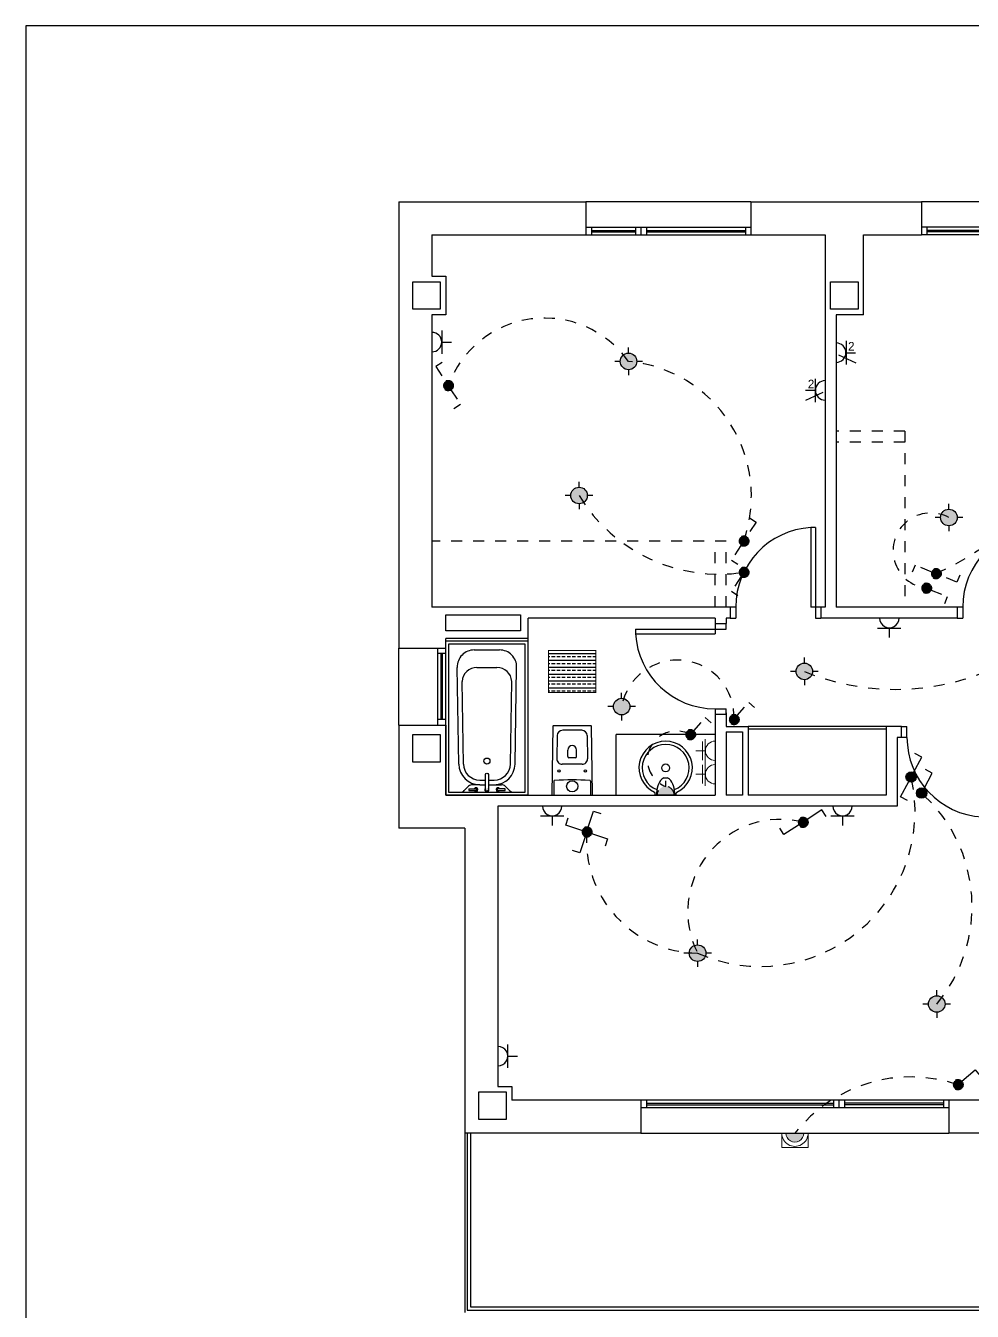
# Model space of a CAD drawing. Header units: millimetres. Extents: x 441156 to 441876, y 4514765 to 4515211.
# Drawn here: x 441432.47 to 441441.08, y 4515143.65 to 4515155.35 of the extents above; entities that cross this region are included whole.
import ezdxf

# ---------------------------------------------------------------- set-up
doc = ezdxf.new("R2010")
doc.units = ezdxf.units.MM
for name, pattern in [('CONTINUA', [0]), ('CYPE_RAYAPUNTO', [0.4125, 0.2025, -0.105, 0, -0.105]), ('HIDDEN', [0.375, 0.25, -0.125]), ('RAYITAS', [0.375, 0.25, -0.125])]:
    doc.linetypes.add(name, pattern=pattern)
doc.layers.add('01_cartela', color=6, linetype='Continuous', plot=False)
for name, color, linetype in [('01_eléctrico', 170, 'Continuous'), ('01_enchufes', 38, 'Continuous'), ('01_mono PRIMERA', 2, 'Continuous'), ('01_proyección', 4, 'RAYITAS'), ('INGIN ELECTRICIDAD ALUMBRADO', 120, 'HIDDEN'), ('INGIN ELECTRICIDAD TIERRAS', 86, 'Continuous')]:
    doc.layers.add(name, color=color, linetype=linetype)
doc.layers.add('INGIN ELECTRICIDAD FUERZA', color=38, linetype='Continuous', lineweight=5)
doc.styles.add('EBRA', font='')
doc.styles.get('EBRA').set_extended_font_data('Century Gothic')

# ---------------------------------------------------------------- blocks, each defined once
blk = doc.blocks.new('A$C065C7C63')
at = {"layer": '01_mono PRIMERA', "color": 254}
for p, q in [((1.407219133456238, 13.10000028181821, -5.307373365866472e-07), (1.407219133456238, 9.042499863542616, 2.579302866973362e-06)), ((1.407219133456238, 13.10000028181821, -5.307373365866472e-07), (3.107219502620865, 13.10000028181821, -5.307204983801961e-07)), ((3.107219502620865, 13.09999597817659, -3.20895090886135e-06), (3.107219502620865, 12.80000028200448, -2.990024876493094e-06)), ((4.607219502620865, 13.09999597817659, -1.551913748275706e-06), (3.107219502620865, 13.09999597817659, -1.551913748275706e-06)), ((4.607219502620865, 13.10000028181821, -5.307204983801961e-07), (6.157219133223407, 13.10000028181821, -5.307373368708115e-07)), ((4.607219502620865, 13.09999597817659, -3.20895090886135e-06), (4.607219502620865, 12.80000028200448, -2.990024876493094e-06)), ((6.157219133223407, 13.09999597817659, -3.208967747351965e-06), (6.157219133223407, 12.80000028200448, -2.990041714983709e-06)), ((7.657219133223407, 13.09999597817659, -1.551930586766321e-06), (6.157219133223407, 13.09999597817659, -1.551930586766321e-06)), ((3.107219502620865, 12.86999597866088, -1.551913748276105e-06), (4.607219502620865, 12.86999597866088, -1.551913748276105e-06)), ((3.157219502609223, 12.86999597866088, -1.551913748276105e-06), (3.157219502609223, 12.79999597836286, -1.551913748276105e-06)), ((3.557219502632506, 12.86999597866088, -1.551913748276105e-06), (3.557219502632506, 12.79999597836286, -1.551913748276105e-06)), ((3.607219502620865, 12.86999597866088, -1.551913748276105e-06), (3.607219502620865, 12.79999597836286, -1.551913748276105e-06)), ((3.657219502609223, 12.86999597866088, -1.551913748276105e-06), (3.657219502609223, 12.79999597836286, -1.551913748276105e-06)), ((4.557219502574299, 12.86999597866088, -1.551913748276105e-06), (4.557219502574299, 12.79999597836286, -1.551913748276105e-06)), ((7.657219133223407, 12.86999597866088, -1.551930586766721e-06), (6.157219133223407, 12.86999597866088, -1.551930586766721e-06)), ((6.207219133444596, 12.86999598052353, -3.0411220460598e-06), (6.207219133444596, 12.7999959802255, -3.0411220460598e-06)), ((1.707219133561011, 12.80000028200448, 2.222830833176204e-06), (1.707219133561011, 12.4250002829358, 2.222830833176204e-06)), ((1.707219133561011, 12.80000028200448, 2.222830833176204e-06), (3.107219502620865, 12.80000028200448, -5.307204983801961e-07)), ((3.107219502620865, 12.79999597836286, -1.551913748276105e-06), (4.607219502620865, 12.79999597836286, -1.551913748276105e-06)), ((3.157219502609223, 12.84199088439345, -1.551913749177796e-06), (3.557219502632506, 12.84199088439345, -1.551913749177796e-06)), ((3.157219502609223, 12.82799088396132, -1.551913749177796e-06), (3.557219502632506, 12.82799088396132, -1.551913749177796e-06)), ((3.657219502609223, 12.84199088439345, -1.551913749177796e-06), (4.557219502574299, 12.84199088439345, -1.551913749177796e-06)), ((3.657219502609223, 12.82799088396132, -1.551913749177796e-06), (4.557219502574299, 12.82799088396132, -1.551913749177796e-06)), ((4.607219502620865, 12.80000028200448, -5.307204983801961e-07), (5.282219132932369, 12.80000028200448, -5.307373365866472e-07)), ((5.282219132932369, 12.80000028200448, -2.990041714699546e-06), (5.282219132990576, 9.41500028129667, -5.197908774957484e-07)), ((5.632219132850878, 12.07500028144568, -2.922018860831445e-06), (5.632219132909086, 12.80000028200448, -5.307373365866472e-07)), ((5.632219132909086, 12.80000028200448, -5.307373365866472e-07), (6.157219133223407, 12.80000028200448, -5.307373368708115e-07)), ((7.657219133223407, 12.79999597836286, -1.551930586766721e-06), (6.157219133223407, 12.79999597836286, -1.551930586766721e-06)), ((7.107219133235049, 12.84199088439345, -1.551930587668411e-06), (6.207219133444596, 12.8419908862561, -3.04112204696149e-06)), ((7.107219133235049, 12.82799088396132, -1.551930587668411e-06), (6.207219133444596, 12.82799088582397, -3.04112204696149e-06)), ((1.707219133502804, 12.07500028423965, -5.307373365866472e-07), (1.707219133444596, 9.415000282227993, -5.307373365866472e-07)), ((5.382219132850878, 12.07500028144568, -2.460962879455292e-06), (5.382219132967293, 9.415000282227993, -5.197908781742599e-07)), ((5.19427149153762, 10.13881564128588, -5.307709825440883e-07), (5.152842920109606, 10.13881564128588, -5.307709825440883e-07)), ((5.152842920109606, 10.13881564128588, -5.307709825440883e-07), (5.152842920109606, 9.41500028260009, -5.307709825440883e-07)), ((5.19427149153762, 10.13881564128588, -5.307709825440883e-07), (5.19427149153762, 9.315000282600522, -5.307709825440883e-07)), ((4.41927149152616, 9.415000282227993, -5.307373365866472e-07), (1.707219133444596, 9.415000282227993, -5.307373365866472e-07)), ((4.41927149152616, 9.415000282227993, -5.307373365866472e-07), (4.41927149152616, 9.315000282600522, -5.307373365866472e-07)), ((4.469271491537597, 9.415000282600545, -5.307373365866473e-07), (4.419271491537586, 9.415000282600545, -5.307373365866473e-07)), ((4.469271491537597, 9.415000282600545, -5.307373365866473e-07), (4.469271491537597, 9.315000282600977, -5.307373365866473e-07)), ((5.244271491537802, 9.41500028260009, -5.307709825440883e-07), (5.152842920109151, 9.41500028260009, -5.307709825440883e-07)), ((5.282219132990576, 9.415000282227993, -5.307373365866472e-07), (5.244271491537802, 9.415000282227993, -5.307373365866472e-07)), ((5.244271491537802, 9.415000282227993, -5.307709825440883e-07), (5.244271491537802, 9.315000282600522, -5.307709825440883e-07)), ((6.48356080648955, 9.415000282227993, -5.307373365866472e-07), (5.382219132967293, 9.415000282227993, -5.307373365866472e-07)), ((6.483536869636737, 9.415000282227993, -5.307373365866472e-07), (6.483536869636737, 9.315000282600522, -5.307373365866472e-07)), ((6.533560718898457, 9.415000282600545, -5.307036906292061e-07), (6.483560718898445, 9.415000282600545, -5.307036906292061e-07)), ((6.533560718898457, 9.415000282600545, -5.307036906292061e-07), (6.533560718898457, 9.315000282600977, -5.307036906292061e-07)), ((4.282219132990576, 9.315000282600522, -5.307373365866472e-07), (2.582219133502804, 9.3150002816692, -5.307373365866472e-07)), ((2.582219133444596, 9.130000279285014, -1.684625953273925e-06), (2.582219133444596, 9.315000280737877, -1.837104093165979e-06)), ((4.282219132990576, 9.315000282600522, -5.307373476526083e-07), (4.282219132990576, 9.264894154854119, -5.307373476526083e-07)), ((4.282219132990576, 9.264894154854119, -5.30737347269713e-07), (4.382219132967293, 9.264894154854119, -5.30737347269713e-07)), ((4.282219132967725, 9.264894154854119, -5.30737347269713e-07), (4.282219132967725, 9.173465583425468, -5.30737347269713e-07)), ((4.41927149152616, 9.315000282600522, -5.307373365866472e-07), (4.382219132967293, 9.315000282600522, -5.307373365866472e-07)), ((4.382219132967293, 9.315000282600522, -5.307373476526083e-07), (4.382219132967293, 9.264894154854119, -5.307373476526083e-07)), ((4.382219132967293, 9.214894154853937, -5.30737347269713e-07), (4.382219132967293, 9.264894154854119, -5.30737347269713e-07)), ((4.419271491537643, 9.315000282601432, -5.307373365866473e-07), (4.469271491537597, 9.315000282600977, -5.307373365866473e-07)), ((5.19427149153762, 9.315000282600522, -5.307709825440883e-07), (5.244271491537802, 9.315000282600522, -5.307709825440883e-07)), ((6.48356080648955, 9.315000282600522, -5.307373365866472e-07), (5.244271491537802, 9.315000282600522, -5.307373365866472e-07)), ((6.483560718898502, 9.315000282601432, -5.307036906292061e-07), (6.533560718898457, 9.315000282600977, -5.307036906292061e-07)), ((2.582219133444596, 9.130000279285014, -5.307373361736178e-07), (1.832219133328181, 9.130000279285014, -5.307373361736178e-07)), ((1.832219133444596, 9.042499863542616, 2.579302866071672e-06), (1.832219133386388, 9.130000279285014, -5.307373361736178e-07)), ((2.582218948402442, 9.105000282637775, 3.363312162713447e-07), (2.58221894846065, 9.130000282078981, 3.363312466285651e-07)), ((3.558403774281938, 9.214894154853937, -5.30737347269713e-07), (3.558403774281938, 9.173465583425923, -5.30737347269713e-07)), ((3.558403774281938, 9.214894154853937, -5.30737347269713e-07), (4.382219132967293, 9.214894154853937, -5.30737347269713e-07)), ((3.558403774281938, 9.173465583425923, -5.30737347269713e-07), (4.282219132967725, 9.173465583425923, -5.30737347269713e-07)), ((1.407219133456238, 8.342499863356352, 2.579302866973362e-06), (1.407219133514445, 9.042499863542616, 2.579302866973362e-06)), ((1.407219133456238, 9.042499863542616, 2.579302866973362e-06), (1.832219133444596, 9.042499863542616, 2.579302866071672e-06)), ((1.762219134077895, 8.342499863356352, 2.579302866071672e-06), (1.762219134077895, 9.042499863542616, 2.579302866071672e-06)), ((1.832219133369613, 7.705000282079752, -5.307373669438675e-07), (1.832219133357718, 9.105000282079752, -5.307373669438675e-07)), ((2.582219133357718, 9.10500028208613, -5.307373669438675e-07), (1.832219133357718, 9.105000282079759, -5.307373669438675e-07)), ((1.832219133444596, 8.342499863356352, 2.579302866071672e-06), (1.832219133444596, 9.042499863542616, 2.579302866071672e-06)), ((2.556219133357942, 9.079000282085907, -5.307373669438675e-07), (1.858219133357014, 9.079000282079978, -5.307373669438675e-07)), ((1.858219133357014, 9.079000282079978, -5.307373669438675e-07), (1.858219133368465, 7.731000282079975, -5.307373669438675e-07)), ((2.092569133357891, 9.025000282082901, -5.307373669438675e-07), (2.321869133357914, 9.025000282084848, -5.307373669438675e-07)), ((2.556219133369392, 7.731000282085905, -5.307373669438675e-07), (2.556219133357938, 9.079000282085907, -5.307373669438675e-07)), ((2.582219133369613, 7.705000282086131, -5.307373669438675e-07), (2.582219133357718, 9.10500028208613, -5.307373669438675e-07)), ((1.832219133444596, 8.99249986372888, 2.579302866973362e-06), (1.762219134077895, 8.99249986372888, 2.579302866973362e-06)), ((1.790202203381341, 8.392499863170087, 2.579302866071672e-06), (1.790202203381341, 8.99249986372888, 2.579302866071672e-06)), ((1.804202203813475, 8.392499863170087, 2.579302866071672e-06), (1.804202203813475, 8.99249986372888, 2.579302866071672e-06)), ((1.951545041865696, 7.986934635327291, -5.307373669438675e-07), (1.937094467638474, 8.866806553818776, -5.307373669438675e-07)), ((2.116830322459659, 8.865000282083107, -5.307373669438675e-07), (2.297608244152443, 8.865000282084642, -5.307373669438675e-07)), ((2.462893224867798, 7.986934635331636, -5.307373669438675e-07), (2.477343799080067, 8.866806553823364, -5.307373669438675e-07)), ((1.993485592049204, 7.987793134866006, -5.307373669438675e-07), (1.981453505114533, 8.73948043345499, -5.307373669438675e-07)), ((2.420952674684276, 7.987793134869639, -5.307373669438675e-07), (2.432984761606175, 8.739480433458825, -5.307373669438675e-07)), ((4.282219132967271, 8.489894154853914, -5.30703701312272e-07), (4.282219132967271, 8.439894154853903, -5.30703701312272e-07)), ((4.282219132967271, 8.489894154853914, -5.30703701312272e-07), (4.382219132966839, 8.489894154853914, -5.30703701312272e-07)), ((4.282219132932369, 8.454894154332578, -5.307373416001767e-07), (4.282219132932369, 7.705000281333923, -5.307373364137415e-07)), ((4.282219132990576, 8.439894154667854, -5.307037013122719e-07), (4.382219132967293, 8.439894154667854, -5.307037013122719e-07)), ((4.382219132966384, 8.43989415485396, -5.30703701312272e-07), (4.382219132966839, 8.489894154853914, -5.30703701312272e-07)), ((4.382219132909086, 8.454894154332578, -5.307373416001767e-07), (4.382219132909086, 8.330000282265246, -5.307373407363827e-07)), ((1.407219133456238, 8.342499863356352, 2.579302866973362e-06), (1.407219133456238, 7.405000281520188, -5.307373365866472e-07)), ((1.407219133456238, 8.342499863356352, 2.579302866973362e-06), (1.832219133444596, 8.342499863356352, 2.579302866973362e-06)), ((1.832238846749533, 8.392499863170087, 2.579302866973362e-06), (1.76223884645151, 8.392499863170087, 2.579302866973362e-06)), ((1.832219133444596, 8.342499863356352, 2.579302866973362e-06), (1.832219133444596, 7.705000281333923, -5.307373365866472e-07)), ((4.382219132909086, 8.330000282265246, -5.307373364137415e-07), (4.582219132862519, 8.330000282265246, -5.307373364137415e-07)), ((5.837057594384532, 8.330000282265246, -5.307373365866472e-07), (4.582219132862519, 8.330000282265246, -5.307373364137415e-07)), ((4.582219132862519, 8.330000282265246, -5.307373364137415e-07), (4.582219132862519, 7.705000281333923, -5.307373364137415e-07)), ((5.837057594384532, 8.305000281892717, -5.307373365866472e-07), (4.582219132862519, 8.305000281892717, -5.307373364137415e-07)), ((5.975987522630021, 8.330000282265246, -5.307373365866472e-07), (5.837219133449253, 8.330000282265246, -5.307373365866472e-07)), ((5.837219133449253, 8.330000279471278, -7.047254296915195e-05), (5.83721913350746, 7.705000283196568, -5.307369974616449e-07)), ((5.975987522630021, 8.230000281706452, -4.524900628888e-05), (5.975987522630021, 8.330000282265246, -4.524900628888e-05)), ((5.975987522641503, 8.330000282264336, -4.524900628888e-05), (6.025987522641458, 8.330000282264791, -4.524900628888e-05)), ((6.025987522641458, 8.230000282265223, -4.524900628888e-05), (6.025987522641458, 8.330000282264791, -4.524900628888e-05)), ((2.845866373835548, 8.245806629001152, -5.307373385221581e-07), (2.842640567383938, 8.035806629001172, -5.307373385221581e-07)), ((3.068578395357207, 8.295000282265221, -5.307373385221581e-07), (2.895859871462136, 8.295000282265221, -5.307373385221581e-07)), ((3.118571892983795, 8.245806629001152, -5.307373385221581e-07), (3.121797699435405, 8.035806629001172, -5.307373385221581e-07)), ((4.282219132932369, 8.255000282078981, -5.307373294812206e-07), (3.382219133432955, 8.255000282078981, -5.307373294812206e-07)), ((3.382219133432955, 7.705000282265246, -7.742394398563001e-08), (3.382219133432955, 8.255000282078981, -5.307373294812206e-07)), ((4.382219132850878, 8.28000028245151, -5.307373403905713e-07), (4.382219132909086, 7.705000282265246, -5.307373364137415e-07)), ((4.382219132909086, 8.28000028245151, -5.307373364137415e-07), (4.532219132874161, 8.28000028245151, -5.307373364137415e-07)), ((4.532219132874161, 8.28000028245151, -5.307373364137415e-07), (4.532219132874161, 7.705000281333923, -5.307373364137415e-07)), ((5.975987522630021, 8.23000028077513, -4.599290072808474e-05), (5.93721913342597, 8.23000028077513, -4.599290072808474e-05)), ((5.93721913342597, 8.230000279843807, -6.697545122042795e-05), (5.937219133484177, 7.605000281706452, -5.30737395365577e-07)), ((6.025987522641458, 8.230000282265223, -4.524900628888e-05), (5.975987522641447, 8.230000282265223, -4.524900628888e-05)), ((2.942219133409679, 8.055000282265212, -5.307373385221581e-07), (2.942219133409679, 8.115000282265214, -5.307373385221581e-07)), ((3.022219133409664, 8.055000282265212, -5.307373385221581e-07), (3.022219133409664, 8.115000282265214, -5.307373385221581e-07)), ((3.071804201808817, 7.985000282265219, -5.307373385221581e-07), (2.892634065010526, 7.985000282265219, -5.307373385221581e-07)), ((3.012219133409673, 8.045000282265221, -5.307373385221581e-07), (2.95221913340967, 8.045000282265221, -5.307373385221581e-07)), ((2.141469133367977, 7.842000282083312, -5.307373669438675e-07), (2.194219133367984, 7.84200028208376, -5.307373669438675e-07)), ((2.194219133368723, 7.755000282082815, -5.307373669438675e-07), (2.19421913336755, 7.892720397780888, -5.307373669438675e-07)), ((2.220219133367547, 7.892720397781108, -5.307373669438675e-07), (2.220219133368715, 7.755000282083035, -5.307373669438675e-07)), ((2.220219133367983, 7.842000282083982, -5.307373669438675e-07), (2.272969133367997, 7.842000282084429, -5.307373669438675e-07)), ((3.81709913326997, 7.861771759593809, -5.30737336586648e-07), (3.847339133269976, 7.86191521236603, -5.30737336586648e-07)), ((1.858219133368465, 7.731000282079975, -5.307373669438675e-07), (2.556219133369392, 7.731000282085905, -5.307373669438675e-07)), ((2.040525253247853, 7.785369006565855, -5.307373669438675e-07), (2.00079700409762, 7.745640757326548, -5.307373669438675e-07)), ((2.041219133368653, 7.762500282081534, -5.307373669438675e-07), (2.107219133368652, 7.762500282082096, -5.307373669438675e-07)), ((2.041219133368653, 7.762500282081534, -5.307373669438675e-07), (2.041219133368781, 7.747500282081534, -5.307373669438675e-07)), ((2.041219133368781, 7.747500282081534, -5.307373669438675e-07), (2.10721913336878, 7.747500282082095, -5.307373669438675e-07)), ((2.141469133368332, 7.800013667544953, -5.307373669438675e-07), (2.075880592342127, 7.800013667544395, -5.307373669438675e-07)), ((2.141469133368332, 7.800013667544953, -5.307373669438675e-07), (2.194219133368343, 7.8000136675454, -5.307373669438675e-07)), ((2.220219133368342, 7.80001366754562, -5.307373669438675e-07), (2.272969133368356, 7.80001366754607, -5.307373669438675e-07)), ((2.272969133368356, 7.80001366754607, -5.307373669438675e-07), (2.338575155278598, 7.800013667546626, -5.307373669438675e-07)), ((2.373219133368657, 7.762500282084353, -5.307373669438675e-07), (2.307219133368651, 7.762500282083792, -5.307373669438675e-07)), ((2.307219133368779, 7.747500282083793, -5.307373669438675e-07), (2.373219133368785, 7.747500282084353, -5.307373669438675e-07)), ((2.373219133368785, 7.747500282084353, -5.307373669438675e-07), (2.373219133368657, 7.762500282084353, -5.307373669438675e-07)), ((2.37383556603471, 7.785463700176576, -5.307373669438675e-07), (2.413635816554041, 7.745650634530824, -5.307373669438675e-07)), ((2.816186819961359, 7.831859760611735, -5.307373385221581e-07), (2.81413887855993, 7.704887393722231, -5.307373385221581e-07)), ((3.148251446857984, 7.831859760611735, -5.307373385221581e-07), (3.150299388259413, 7.704887393722231, -5.307373385221581e-07)), ((3.735536058055811, 7.707386016679816, -5.30737336586648e-07), (3.736276133544166, 7.721859870727062, -5.30737336586648e-07)), ((3.928902208484136, 7.707386016679816, -5.30737336586648e-07), (3.92816213299578, 7.721859870727062, -5.30737336586648e-07)), ((1.832219133444596, 7.705000281333923, -5.307373365866472e-07), (4.282219132932369, 7.705000281333923, -5.307373365866472e-07)), ((2.582219133369613, 7.705000282086131, -5.307373669438675e-07), (1.832219133369613, 7.705000282079759, -5.307373669438675e-07)), ((2.307219133421313, 7.605000281706452, -5.307373365866472e-07), (2.307219133479521, 5.054994044825435, -5.307373365866472e-07)), ((5.937057594361249, 7.605000281706452, -5.307373365866472e-07), (2.307219133421313, 7.605000281706452, -5.307373365866472e-07)), ((3.926220560161337, 7.705000281333923, -5.30737336586648e-07), (3.73821770637861, 7.705000281333923, -5.30737336586648e-07)), ((4.532219132874161, 7.705000281333923, -5.307373365866472e-07), (4.382219132909086, 7.705000281333923, -5.307373365866472e-07)), ((5.837057594384532, 7.705000281333923, -5.307373365866472e-07), (4.582219132804312, 7.705000281333923, -5.307373365866472e-07)), ((2.007219133432955, 7.405000281520188, -5.307373365866472e-07), (1.407219133456238, 7.405000281520188, -5.307373365866472e-07)), ((2.007219133432955, 7.405000281520188, -5.307373365866472e-07), (2.007219133432955, 4.629994045011699, -5.307373365866472e-07)), ((3.607219317753334, 4.929994044825435, -4.227537527358073e-05), (2.432219133421313, 4.929994044825435, -9.511935728635656e-07)), ((3.607219317753334, 4.929994043894112, -4.391404913088979e-05), (3.607219317695126, 4.629994044080377, -4.391404913088979e-05)), ((6.40721931803273, 4.929914912208915, -4.398454810663854e-05), (3.607219317753334, 4.929960715584457, -4.542309508390683e-05)), ((3.6572193177999, 4.9299978595227, -4.542309508390683e-05), (3.6572193177999, 4.859997859224677, -4.542309508390683e-05)), ((5.357222503575031, 4.929954477585852, -4.398454811285579e-05), (5.357222503575031, 4.859954478219151, -4.398454811285579e-05)), ((5.407219318149146, 4.929954477585852, -4.398454811285579e-05), (5.407219318149146, 4.859954478219151, -4.398454811285579e-05)), ((5.457219318137504, 4.929954477585852, -4.398454811285579e-05), (5.457219318137504, 4.859954478219151, -4.398454811285579e-05)), ((6.35684925323585, 4.9299978595227, -4.398454811031973e-05), (6.35684925323585, 4.859997859224677, -4.398454811031973e-05)), ((6.837219133449253, 4.929994044825435, -9.511935728635656e-07), (6.40721931803273, 4.929994044825435, -4.254954811744519e-05)), ((6.40721931803273, 4.929994044825435, -4.398454810663854e-05), (6.40721931803273, 4.629994045011699, -4.398454810663854e-05)), ((6.40721931803273, 4.859994044527411, -4.398454810663854e-05), (3.607219317753334, 4.859948241151869, -4.542309508390683e-05)), ((3.657219317741692, 4.901960452087224, -4.398454810377423e-05), (5.357219318160787, 4.901960450224578, -4.398454811375748e-05)), ((3.657219317741692, 4.88796045165509, -4.398454810377423e-05), (5.357219318160787, 4.887960449792445, -4.398454811375748e-05)), ((6.35684925323585, 4.901960450224578, -4.398454811122142e-05), (5.457219318137504, 4.901960450224578, -4.398454811375748e-05)), ((6.35684925323585, 4.887960449792445, -4.398454811122142e-05), (5.457219318137504, 4.887960449792445, -4.398454811375748e-05)), ((3.607219317695126, 4.629994044080377, 1.852041089590414e-06), (2.007219133432955, 4.629994045011699, 4.332535243878565e-05)), ((2.007219133432955, 4.629994045011699, -5.307373365866472e-07), (2.007219133432955, 3.00000028219074, -5.307373365866472e-07)), ((2.027219133451581, 4.629994045011699, -5.307373365866472e-07), (2.027219133451581, 3.020000281743705, -5.307373365866472e-07)), ((2.057219133479521, 4.629994045011699, -5.307373365866472e-07), (2.057219133479521, 3.050000282004476, -5.307373365866472e-07)), ((3.607219317753334, 4.629994045011699, -4.542309508390683e-05), (6.40721931803273, 4.629994045011699, -4.398454810663854e-05)), ((7.507219133432955, 4.629994045011699, 4.332535243878565e-05), (6.407219317974523, 4.629994045011699, 1.664352788605524e-06)), ((2.057219133479521, 3.050000282004476, -5.307373365866472e-07), (7.507219133432955, 3.050000282004476, -5.307373365866472e-07)), ((2.027219133451581, 3.020000281743705, -5.307373365866472e-07), (7.507219133432955, 3.020000281743705, -5.307373365866472e-07))]:
    blk.add_line(p, q, dxfattribs=at)
for points in [[(1.707219133561011, 12.4250002829358), (1.832219133444596, 12.4250002829358), (1.832219133444596, 12.07500028330833)], [(1.832219133444596, 12.07500028330833), (1.707219133502804, 12.07500028330833)], [(5.632219132909086, 12.07500028144568), (5.382219132909086, 12.07500028144568)], [(2.307219133479521, 5.054994044825435), (2.432219133421313, 5.054994044825435), (2.432219133421313, 4.929994044825435)]]:
    blk.add_lwpolyline(points, dxfattribs=at)
for points in [[(1.782219133456238, 12.12500028312206), (1.532219133456238, 12.12500028312206), (1.532219133456238, 12.37500028312206), (1.782219133456238, 12.37500028312206), (1.782219133456238, 12.12500028312206)], [(5.582219132920727, 12.12500028125942), (5.332219132920727, 12.12500028125942), (5.332219132920727, 12.37500028125942), (5.582219132920727, 12.37500028125942), (5.582219132920727, 12.12500028125942)], [(1.782219133456238, 8.004999441094697), (1.532219133456238, 8.004999441094697), (1.532219133456238, 8.254999441094697), (1.782219133456238, 8.254999441094697), (1.782219133456238, 8.004999441094697)], [(2.382219133432955, 4.754994045011699), (2.132219133432955, 4.754994045011699), (2.132219133432955, 5.004994045011699), (2.382219133432955, 5.004994045011699), (2.382219133432955, 4.754994045011699)]]:
    blk.add_lwpolyline(points, close=True, dxfattribs=at)
at = {"layer": '01_mono PRIMERA', "color": 254, "elevation": -5.307373365866472e-07}
blk.add_lwpolyline([(1.832219133444596, 9.34500028192997), (2.512219133495819, 9.345000280998647), (2.512219133495819, 9.20000028051436), (1.832219133444596, 9.200000281445682)], close=True, dxfattribs=at)
at = {"layer": '01_mono PRIMERA', "color": 254, "elevation": -5.307373385221581e-07, "flags": 128}
blk.add_lwpolyline([(3.163219133409683, 7.705000282265246, 0.4142135623731034), (3.167219133409702, 7.709000282265208), (3.167219133409702, 7.710000282265241), (3.157207847404237, 8.330700014602087, 0.4363960603840437), (3.153219133409692, 8.335000282265241), (2.811219133409651, 8.335000282265241, 0.4363960603840437), (2.807230419415106, 8.330700014602087), (2.797219133409698, 7.710000282265241), (2.797219133409698, 7.709000282265208, 0.4142135623730953), (2.80121913340966, 7.705000282265246)], format="xyb", close=True, dxfattribs=at)
at = {"layer": '01_mono PRIMERA', "color": 254}
for centre, radius in [((2.207219133366515, 8.015000282082939, -5.307373669438675e-07), 0.02750000000000064), ((3.832219133269973, 7.952500281333915, -5.30737336586648e-07), 0.03600000000000007), ((2.862419133409702, 7.925000282265216, -5.307373385221581e-07), 0.01), ((2.9822191334097, 7.78500028226523, -5.307373385221581e-07), 0.051), ((3.102219133409648, 7.925000282265216, -5.307373385221581e-07), 0.01)]:
    blk.add_circle(centre, radius, dxfattribs=at)
for centre, radius, start, end in [((5.19427149153762, 9.41500028260009, -5.307709825440883e-07), 0.725, 93.27582895975435, 179.9999999999641), ((7.25856071889848, 9.41500028260009, -5.307373365866472e-07), 0.725, 93.27582895975435, 179.9999999999641), ((4.282219132967725, 9.214894154853937, -5.30737347269713e-07), 0.725, 183.2758289597543, 269.999999999964), ((2.09073688795133, 8.871303000932564, -5.307373669438675e-07), 0.1537082019810243, 89.31700186557987, 181.6763204383589), ((2.323701378767137, 8.871303000934542, -5.307373669438675e-07), 0.1537082019810243, 358.3236795626145, 90.6829981353936), ((2.113592931059344, 8.732728056022893, -5.307373669438675e-07), 0.1323118380569541, 88.59795329244365, 177.0747072411191), ((2.300845335661478, 8.732728056024483, -5.307373669438675e-07), 0.1323118380569541, 2.925292759854222, 91.40204670852985), ((2.895859871462136, 8.24500028226521, -5.307373385221581e-07), 0.05, 90, 179.0759546468585), ((3.068578395357207, 8.24500028226521, -5.307373385221581e-07), 0.05, 0.9240453531414909, 90), ((3.832219133269973, 7.952500281333915, -5.30737336586648e-07), 0.2430000000000002, 294.8749090207925, 245.1250909792057), ((6.750987522641481, 8.230000282265678, -4.524903993483744e-05), 0.725, 180.0000000000359, 266.7241710402457), ((2.9822191334097, 8.115000282265214, -5.307373385221581e-07), 0.04, 0, 180), ((3.832219133269973, 7.952500281333915, -5.30737336586648e-07), 0.2133000000000005, 292.0656206977175, 248.0563918533401), ((2.141469133366719, 7.989961883553105, -5.307373669438675e-07), 0.1899482160081541, 180.9131746213817, 270.0000000004867), ((2.141469133366719, 7.990000282083312, -5.307373669438675e-07), 0.1480000000000001, 180.854492623588, 270.0000000004871), ((2.272969133366743, 7.990000282084429, -5.307373669438675e-07), 0.148, 270.0000000004867, 359.0790246402303), ((2.27296913336674, 7.990013667546069, -5.307373669438675e-07), 0.1899999999999999, 270.0000000004867, 359.0249220226643), ((2.892634065010526, 8.03500028226523, -5.307373385221581e-07), 0.05, 179.0759546468585, 270), ((2.95221913340967, 8.055000282265212, -5.307373385221581e-07), 0.01, 180, 270), ((3.012219133409673, 8.055000282265212, -5.307373385221581e-07), 0.01, 270, 0), ((3.071804201808817, 8.03500028226523, -5.307373385221581e-07), 0.05, 270, 0.9240453531414909), ((2.823185909629075, 7.83174687206872, -5.307373385221581e-07), 0.007, 93.0640687976763, 179.0759546468585), ((2.9822191334097, 4.86078080013516, -5.307373385221581e-07), 2.982219482130089, 86.93593120232372, 93.0640687976763), ((3.141252357190268, 7.83174687206872, -5.307373385221581e-07), 0.007, 0.9240453531414909, 86.93593120232372), ((3.897896845348342, 7.747351732021254, -5.30737336586648e-07), 0.1434911203476843, 134.3044326241192, 163.1835469869175), ((3.832444133289012, 7.814413237886225, -5.30737336586648e-07), 0.04978251303331398, 107.9532429041871, 134.3044326241192), ((3.832444133289009, 7.814413237886225, -5.30737336586648e-07), 0.04978251303331883, 45.69556737587137, 72.59035344194865), ((3.766991421229651, 7.74735173202124, -5.30737336586648e-07), 0.1434911203477202, 16.81645301308339, 45.69556737587137), ((1.965441421339676, 7.781000282080887, -5.307373669438675e-07), 0.05000000000000003, 270.0000000004867, 314.9968060607703), ((2.075880592342553, 7.750013667550423, -5.307373669438675e-07), 0.04999999999397162, 90.00000000048671, 135.0000000642279), ((2.107219133368716, 7.755000282082085, -5.307373669438675e-07), 0.0170000000000001, 206.1789687044627, 153.8210312964382), ((2.107219133368716, 7.755000282082085, -5.307373669438675e-07), 0.007500000000000062, 270.0000000004867, 90.00000000048671), ((2.207219133368707, 7.75500028208292, -5.307373669438675e-07), 0.01899999999999997, 133.1735511076795, 46.82644889318501), ((2.207219133368721, 7.755000282082925, -5.307373669438675e-07), 0.01300000000000001, 180.0000000004867, 4.871083105755005e-10), ((2.307219133368715, 7.755000282083783, -5.307373669438675e-07), 0.01699999999999996, 26.17896870453333, 333.8210312965076), ((2.307219133368715, 7.755000282083788, -5.307373669438675e-07), 0.007500000000000062, 90.00000000048671, 270.0000000004867), ((2.338575155279024, 7.750013620119564, -5.307373669438675e-07), 0.05000004742706073, 45.15368616851116, 90.00000000048671), ((2.448996846202458, 7.781000282084994, -5.307373669438675e-07), 0.05000000000000007, 224.9907772633139, 270.0000000004867), ((3.723499599102592, 7.721014391223605, -5.30737336586648e-07), 0.01280447843246638, 3.785993928778908, 59.47091317795525), ((4.028068545988575, 7.708009787597563, -5.30737336586648e-07), 0.2794781058963293, 163.1835469869184, 180.616990513012), ((3.636819720589546, 7.708009787597575, -5.30737336586648e-07), 0.2794781058962322, 359.3830094869832, 16.81645301308339), ((3.940938667437354, 7.721014391223605, -5.30737336586648e-07), 0.01280447843246638, 120.5290868220514, 176.2140060712333), ((3.73821770637861, 7.707700281333924, -5.30737336586648e-07), 0.002700000000000032, 186.684053612227, 269.999999999999), ((3.926220560161337, 7.707700281333924, -5.30737336586648e-07), 0.002700000000000028, 269.9999999999988, 353.3159463877795)]:
    blk.add_arc(centre, radius, start, end, dxfattribs=at)
at = {"layer": '01_mono PRIMERA', "color": 254, "extrusion": (0, 0, -1)}
blk.add_ellipse((2.207219133367545, 7.892720397780998, -5.307373669438675e-07), major_axis=(-0.01300000000000001, -1.104339764174647e-13), ratio=0.9557692240748, start_param=1.06581410364015e-14, end_param=3.141592653589789, dxfattribs=at)
at = {"layer": '01_proyección', "color": 120, "ltscale": 0.25}
for p, q in [((6.007218948099762, 11.01500028278679, 3.363312466285651e-07), (5.382218947925139, 11.01500028278679, 3.363312466285651e-07)), ((6.007218948041555, 11.01500028278679, -8.312910098526207e-07), (6.007218947925139, 9.415000282227993, 3.47277705720598e-07)), ((6.007218948099762, 10.91500028315932, 3.363312466285651e-07), (5.382218947925139, 10.91500028315932, 3.363312466285651e-07)), ((4.382218947983347, 10.01500028278679, 3.363312466285651e-07), (1.707218948518857, 10.01500028278679, 3.363312466285651e-07)), ((4.28221894800663, 9.415000283159316, 3.363312355626039e-07), (4.282218948064838, 10.01500028278679, 3.363312355626039e-07)), ((4.382218947925139, 9.415000283159316, 3.363312466285651e-07), (4.382218947983347, 10.01500028278679, 3.363312466285651e-07))]:
    blk.add_line(p, q, dxfattribs=at)
blk = doc.blocks.new('PUNTO LUZ ESTANCO')
at = {"layer": 'INGIN ELECTRICIDAD ALUMBRADO', "linetype": 'CONTINUA', "lineweight": 13}
h = blk.add_hatch(color=170, dxfattribs=at)
h.dxf.hatch_style = 1
h.paths.add_polyline_path([(53.50630562564176, -2.732253006426607), (53.67235039588125, -2.732253006426607, 1)])
h = blk.add_hatch(dxfattribs=at)
h.set_pattern_fill('ANSI31', color=256)
h.set_pattern_definition([(45, (0, 0), (-0.08838834764831843, 0.08838834764831845), [])])
h.paths.add_polyline_path([(53.53630562564176, -2.732253006426607), (53.64235039588125, -2.732253006426607, 1)])
at = {"layer": 'INGIN ELECTRICIDAD ALUMBRADO', "color": 170, "linetype": 'CONTINUA', "lineweight": 13}
blk.add_lwpolyline([(53.46606485859957, -2.597767605446279), (53.71259116292344, -2.597767605446279), (53.71259116292344, -2.732253006426607), (53.46606485859957, -2.732253006426607)], close=True, dxfattribs=at)
for radius in [0.1232631521619325, 0.08302238511974597]:
    blk.add_arc((53.58932801076151, -2.732253006426607), radius, 0, 180, dxfattribs=at)
blk = doc.blocks.new('Tabla de simbolos_Salida para lampara incandescente_ vapor de mercurio o similar_ empotrada en techo')
at = {"layer": '01_eléctrico'}
h = blk.add_hatch(color=170, dxfattribs=at)
edge = h.paths.add_edge_path()
edge.add_arc((0, 0), 0.0825, 0, 360)
at = {"layer": '01_eléctrico', "color": 170}
for p, q in [((0, 0.0825), (0, 0.1375)), ((-0.1375, 0), (-0.0825, 0)), ((0.0825, 0), (0.1375, 0)), ((0, -0.0825), (0, -0.1375))]:
    blk.add_line(p, q, dxfattribs=at)
blk.add_circle((0, 0), 0.0825, dxfattribs=at)

msp = doc.modelspace()

# ---------------------------------------------------------------- hatches: boundary and pattern name
at = {"layer": '01_eléctrico', "linetype": 'CYPE_RAYAPUNTO', "ltscale": 0.5}
h = msp.add_hatch(color=170, dxfattribs=at)
h.dxf.hatch_style = 1
edge = h.paths.add_edge_path()
edge.add_arc((441436.3129537922, 4515152.074175728), 0.04703331445313395, 94.19619814887702, 454.196198148877)
h = msp.add_hatch(color=170, dxfattribs=at)
h.dxf.hatch_style = 1
edge = h.paths.add_edge_path()
edge.add_arc((441439.0001157576, 4515150.659810358), 0.04703331445313395, 85.80380185106202, 445.80380185106196, ccw=False)
h = msp.add_hatch(color=170, dxfattribs=at)
h.dxf.hatch_style = 1
edge = h.paths.add_edge_path()
edge.add_arc((441439.0001157576, 4515150.375314954), 0.04703331445313395, 85.80380185106202, 445.80380185106196, ccw=False)
h = msp.add_hatch(color=170, dxfattribs=at)
h.dxf.hatch_style = 1
edge = h.paths.add_edge_path()
edge.add_arc((441440.7481441328, 4515150.363448854), 0.04703331445313395, 6.6957501862165145, 366.69575018621646, ccw=False)
h = msp.add_hatch(color=170, dxfattribs=at)
h.dxf.hatch_style = 1
edge = h.paths.add_edge_path()
edge.add_arc((441440.6603475532, 4515150.231542078), 0.04703331445313395, 6.6957501862165145, 366.69575018621646, ccw=False)
h = msp.add_hatch(color=170, dxfattribs=at)
h.dxf.hatch_style = 1
edge = h.paths.add_edge_path()
edge.add_arc((441438.911152155, 4515149.036495449), 0.04703331445313395, 99.97054944239149, 459.9705494423915)
h = msp.add_hatch(color=170, dxfattribs=at)
h.dxf.hatch_style = 1
edge = h.paths.add_edge_path()
edge.add_arc((441438.5147225029, 4515148.899175728), 0.04703331445313395, 99.97054944239149, 459.9705494423915)
at = {"layer": '01_eléctrico', "linetype": 'CONTINUA', "ltscale": 0.25}
h = msp.add_hatch(color=170, dxfattribs=at)
h.dxf.hatch_style = 1
edge = h.paths.add_edge_path()
edge.add_arc((441440.5224536935, 4515148.514000547), 0.04703331445313395, -89.13121425271089, 270.86878574728905, ccw=False)
at = {"layer": '01_eléctrico', "linetype": 'CYPE_RAYAPUNTO', "ltscale": 0.25}
msp.add_hatch(color=170, dxfattribs=at).paths.add_polyline_path([(441438.2130707769, 4515148.349822909), (441438.3681677781, 4515148.349327032, 1)])
at = {"layer": '01_eléctrico', "linetype": 'CONTINUA', "ltscale": 0.25}
h = msp.add_hatch(color=170, dxfattribs=at)
h.dxf.hatch_style = 1
edge = h.paths.add_edge_path()
edge.add_arc((441440.6174086228, 4515148.367609414), 0.04703331445313395, -89.13121425271089, 270.86878574728905, ccw=False)
at = {"layer": '01_eléctrico', "linetype": 'CYPE_RAYAPUNTO', "ltscale": 0.25}
h = msp.add_hatch(color=170, dxfattribs=at)
h.dxf.hatch_style = 1
edge = h.paths.add_edge_path()
edge.add_arc((441439.538250299, 4515148.101826671), 0.04703331445313395, 4.196198148877016, 364.196198148877)
h = msp.add_hatch(color=170, dxfattribs=at)
edge = h.paths.add_edge_path()
edge.add_arc((441437.5726275368, 4515148.013864478), 0.04703331637793481, -57.08021620989673, 302.9197837901033)
h = msp.add_hatch(color=170, dxfattribs=at)
h.dxf.hatch_style = 1
edge = h.paths.add_edge_path()
edge.add_arc((441440.9475635287, 4515145.715247864), 0.04703331445313395, 451.9614974540526, 811.9614974540526)
at = {"layer": 'INGIN ELECTRICIDAD TIERRAS', "linetype": 'Continuous'}
h = msp.add_hatch(dxfattribs=at)
h.set_pattern_fill('ANSI33', color=256, scale=0.2500000000002143, angle=135)
h.set_pattern_definition([(180, (438175.1907503661, 4515396.950653265), (-1.387778780782635e-17, -0.06250000000005357), []), (180, (438175.1595003661, 4515396.981903265), (-1.387778780782635e-17, -0.06250000000005357), [0.03125000000002678, -0.01562500000001339])])
h.paths.add_polyline_path([(441437.2261328852, 4515149.664454475), (441437.6550767213, 4515149.664454475), (441437.6550767213, 4515149.282213105), (441437.2261328852, 4515149.282213105)])

# ---------------------------------------------------------------- linework, layer by layer
at = {"layer": '01_cartela', "color": 3}
msp.add_lwpolyline([(441432.4725519322, 4515155.347508717), (441432.4725519322, 4515133.812484705), (441463.1105399924, 4515133.812484705), (441463.1105399924, 4515155.347508717)], close=True, dxfattribs=at)
at = {"layer": '01_eléctrico', "color": 170, "linetype": 'CYPE_RAYAPUNTO', "ltscale": 0.25}
for p, q in [((441438.2908672156, 4515148.427123471, -5.30737336586648e-07), (441438.2910325077, 4515148.478822472, -5.30737336586648e-07)), ((441437.634620616, 4515148.204174851, -5.307373365866472e-07), (441437.700210613, 4515148.18280909, -5.307373365866472e-07))]:
    msp.add_line(p, q, dxfattribs=at)
at = {"layer": '01_eléctrico'}
msp.add_line((441438.1613573028, 4515148.349588957, -5.30737336586648e-07), (441438.4198523049, 4515148.348762497, -5.30737336586648e-07), dxfattribs=at)
msp.add_line((441438.1613573028, 4515148.349588957, -5.30737336586648e-07), (441438.4198523049, 4515148.348762497, -5.30737336586648e-07), dxfattribs=at)
at = {"layer": '01_eléctrico', "color": 170, "linetype": 'CONTINUA', "ltscale": 0.25}
for p, q in [((441437.5871951029, 4515148.058584932, -5.307373365866472e-07), (441437.634620616, 4515148.204174851, -5.307373365866472e-07)), ((441437.3823171666, 4515148.075857555, -5.307373365866472e-07), (441437.4036829256, 4515148.141447552, -5.307373365866472e-07)), ((441437.5279070864, 4515148.028432041, -5.307373365866472e-07), (441437.3823171666, 4515148.075857555, -5.307373365866472e-07)), ((441437.5580599753, 4515147.969144025, -5.307373365866472e-07), (441437.5106344612, 4515147.823554104, -5.307373365866472e-07)), ((441437.6173479928, 4515147.999296914, -5.307373365866472e-07), (441437.7629379125, 4515147.9518714, -5.307373365866472e-07)), ((441437.5106344612, 4515147.823554104, -5.307373365866472e-07), (441437.4450444633, 4515147.844919865, -5.307373365866472e-07)), ((441437.7629379125, 4515147.9518714, -5.307373365866472e-07), (441437.7415721526, 4515147.886281403, -5.307373365866472e-07))]:
    msp.add_line(p, q, dxfattribs=at)
at = {"layer": '01_eléctrico', "color": 170, "linetype": 'CYPE_RAYAPUNTO', "ltscale": 0.5}
for points, elevation in [([(441436.2598952291, 4515152.285134702), (441436.2007554651, 4515152.246666704), (441436.2873084603, 4515152.113602236)], -5.307373314167307e-07), ([(441436.3385991245, 4515152.034749218), (441436.4251521201, 4515151.90168475), (441436.3660123562, 4515151.863216752)], -5.307373314167307e-07), ([(441440.7039096817, 4515150.213808673), (441440.8509318624, 4515150.153958428), (441440.8243317539, 4515150.088615235)], -5.307373365866472e-07), ([(441438.9420974109, 4515149.071914706), (441439.0465376496, 4515149.191454701), (441439.0996665361, 4515149.145036817)], -5.307373364137415e-07), ([(441438.5456677588, 4515148.934594985), (441438.6501079976, 4515149.05413498), (441438.7032368841, 4515149.007717095)], -5.307373294812206e-07)]:
    msp.add_lwpolyline(points, dxfattribs=dict(at, elevation=elevation))
for points in [[(441439.0531743207, 4515150.870769333), (441439.1123140847, 4515150.832301335), (441439.0257610896, 4515150.699236867)], [(441438.9744704254, 4515150.620383848), (441438.8879174297, 4515150.487319381), (441438.9470571937, 4515150.448851383)], [(441440.7045820056, 4515150.38118226), (441440.5575598244, 4515150.441032505), (441440.5309597159, 4515150.375689313)], [(441438.9744704254, 4515150.335888444), (441438.8879174297, 4515150.202823977), (441438.9470571937, 4515150.164355978)], [(441440.9653285526, 4515150.351208395), (441440.9387284432, 4515150.285865203), (441440.791706262, 4515150.345715448)]]:
    msp.add_lwpolyline(points, dxfattribs=at)
at = {"layer": '01_eléctrico', "color": 170, "linetype": 'CONTINUA', "ltscale": 0.25}
for points in [[(441440.5445180943, 4515148.555537215), (441440.6189854479, 4515148.695723474), (441440.5566804449, 4515148.728820075)], [(441440.6394730241, 4515148.409146084), (441440.7139403781, 4515148.549332341), (441440.6516353747, 4515148.582428943)], [(441440.4882269435, 4515148.299181018), (441440.4259219396, 4515148.332277619), (441440.5003892931, 4515148.472463878)]]:
    msp.add_lwpolyline(points, dxfattribs=at)
for points, elevation in [([(441439.7492092744, 4515148.154885234), (441439.7107412767, 4515148.214024998), (441439.5776768083, 4515148.127472003)], -5.307373365866472e-07), ([(441439.4988237906, 4515148.076181339), (441439.3657593222, 4515147.989628343), (441439.3272913246, 4515148.048768107)], -5.307373365866472e-07), ([(441440.9831418959, 4515145.746010057), (441441.103218885, 4515145.849832455), (441441.149362173, 4515145.796464904)], -4.805908981908366e-05)]:
    msp.add_lwpolyline(points, dxfattribs=dict(at, elevation=elevation))
at = {"layer": '01_eléctrico', "color": 170, "linetype": 'CYPE_RAYAPUNTO', "ltscale": 0.5}
for centre, radius in [((441436.3129537922, 4515152.074175728, -5.307373314167307e-07), 0.04703331445313395), ((441439.0001157576, 4515150.659810358), 0.04703331445313395), ((441439.0001157576, 4515150.375314954), 0.04703331445313395), ((441440.7481441328, 4515150.363448854), 0.04703331445313395), ((441440.6603475532, 4515150.231542078, -5.307373365866472e-07), 0.04703331445313395), ((441438.911152155, 4515149.036495449, -5.307373364137415e-07), 0.0470333144531242), ((441438.5147225029, 4515148.899175728, -5.307373294812206e-07), 0.0470333144531242)]:
    msp.add_circle(centre, radius, dxfattribs=at)
at = {"layer": '01_eléctrico', "color": 170, "linetype": 'CONTINUA', "ltscale": 0.25}
for centre in [(441440.5224536935, 4515148.514000547), (441440.6174086228, 4515148.367609414)]:
    msp.add_circle(centre, 0.04703331445313395, dxfattribs=at)
at = {"layer": '01_eléctrico', "color": 170, "linetype": 'CYPE_RAYAPUNTO', "ltscale": 0.25}
for centre, radius in [((441439.538250299, 4515148.101826671, -5.307373365866472e-07), 0.04703331445313395), ((441437.5726275368, 4515148.013864478, -5.307373365866472e-07), 0.04703331637793481), ((441440.9475635287, 4515145.715247864, -4.805908981908366e-05), 0.0470333144531242)]:
    msp.add_circle(centre, radius, dxfattribs=at)
for centre, radius, start, end in [((441437.1907459075, 4515151.753885022, -5.307373314167307e-07), 0.9344009490879079, 35.32554847638351, 159.9538747895657), ((441437.8381567349, 4515151.067985444), 1.231566348952149, 340.6445517191535, 84.64451172572156), ((441439.8193987969, 4515152.500761953), 2.330380909761859, 293.4868132663899, 354.914103084149), ((441438.7759656808, 4515151.847953007, -5.307373365866472e-07), 1.489599305699183, 211.2955872666857, 278.6545564855936), ((441440.7016252227, 4515150.572454405, -1.11454846482724e-06), 0.3434021827090953, 61.47679333620408, 263.0962325620904), ((441438.397184989, 4515149.063304887, -5.307373364137415e-07), 0.5146659048878834, 357.0140567514376, 169.8303852027096), ((441440.3781048031, 4515151.48481535, -5.307373365866472e-07), 2.173946946312971, 247.6502371792501, 292.3497628207498), ((441438.3870109718, 4515148.670634589, -5.307373294812206e-07), 0.2618039098094495, 60.80301727990734, 248.4547600629), ((441438.290619277, 4515148.34957497, -5.30737336586648e-07), 0.07754889695713053, 359.8168146546855, 179.8168146546855), ((441439.1510696038, 4515148.198146047), 1.407287599132607, 246.0865094074385, 12.97007030498636), ((441439.6922552643, 4515147.3369642), 1.384968697847799, 320.131967733744, 48.08742775012315), ((441439.3305780754, 4515147.288574785, -5.307373365866472e-07), 0.8393487843995651, 75.67506799952352, 206.6829891605749), ((441438.5965698116, 4515147.938267253, -5.307373365866472e-07), 1.026729137907867, 175.7775376714123, 269.1096719767932), ((441440.5182996545, 4515144.447391619, -4.805908981908366e-05), 1.338554045902498, 71.29520717470838, 141.8541859685213)]:
    msp.add_arc(centre, radius, start, end, dxfattribs=at)
at = {"layer": '01_enchufes'}
for p, q in [((441436.2559482024, 4515152.576152393, -5.307373314167307e-07), (441436.2559482039, 4515152.363579688, -5.307373314167307e-07)), ((441436.2541767642, 4515152.469866039, -5.307373314167307e-07), (441436.3427487237, 4515152.469866041, -5.307373314167307e-07)), ((441439.9309482015, 4515152.479753579, -2.144040671533932e-06), (441439.930948203, 4515152.267180875, -2.144040671533932e-06)), ((441439.8630029506, 4515152.353438896, -2.144040671533932e-06), (441440.0181763408, 4515152.282529071, -2.144040671533932e-06)), ((441439.9291767633, 4515152.373467226, -2.144040671533932e-06), (441440.0177487227, 4515152.373467227, -2.144040671533932e-06)), ((441439.6502614045, 4515152.136643951, -2.144040671533932e-06), (441439.6502614029, 4515151.924071247, -2.144040671533932e-06)), ((441439.7182066554, 4515152.010329268, -2.144040671533932e-06), (441439.5630332652, 4515151.939419443, -2.144040671533932e-06)), ((441439.6520328427, 4515152.030357597, -2.144040671533932e-06), (441439.5634608832, 4515152.030357599, -2.144040671533932e-06)), ((441440.2176133394, 4515149.868832328, -5.307373365866472e-07), (441440.430186044, 4515149.868832327, -5.307373365866472e-07)), ((441440.323899693, 4515149.870603767, -5.307373365866472e-07), (441440.3238996909, 4515149.782031807, -5.307373365866472e-07)), ((441437.365050881, 4515148.15883226, -5.307373365866472e-07), (441437.152478176, 4515148.158832259, -5.307373365866472e-07)), ((441437.2587645276, 4515148.160603699, -5.307373365866472e-07), (441437.2587645294, 4515148.072031739, -5.307373365866472e-07)), ((441440.0046420701, 4515148.15883226, -5.307373365866472e-07), (441439.792069366, 4515148.158832259, -5.307373365866472e-07)), ((441439.8983557167, 4515148.160603699, -5.307373365866472e-07), (441439.8983557185, 4515148.072031739, -5.307373365866472e-07)), ((441436.8541767646, 4515145.975172535, -5.307373365866472e-07), (441436.9427487238, 4515145.975172533, -5.307373365866472e-07)), ((441436.8559482025, 4515145.868886181, -5.307373365866472e-07), (441436.8559482044, 4515146.081458885, -5.307373365866472e-07))]:
    msp.add_line(p, q, dxfattribs=at)
for centre, start, end in [((441436.1656048039, 4515152.469866039, -5.307373314167307e-07), 270.0000003201651, 90.00000032016511), ((441439.8406048029, 4515152.373467226, -2.144040671533932e-06), 270.0000003201651, 90.00000032016511), ((441439.740604803, 4515152.030357597, -2.144040671533932e-06), 89.99999967983489, 269.9999996798348), ((441440.323899693, 4515149.959175727, -5.307373365866472e-07), 179.9999996798349, 359.9999996798349), ((441437.2587645276, 4515148.249175659, -5.307373365866472e-07), 180.000000320165, 3.201651173443477e-07), ((441439.8983557167, 4515148.249175659, -5.307373365866472e-07), 180.000000320165, 3.201651173443477e-07), ((441436.7656048036, 4515145.975172535, -5.307373365866472e-07), 269.9999996798348, 89.99999967983489)]:
    msp.add_arc(centre, 0.08857196028703604, start, end, dxfattribs=at)
at = {"layer": 'INGIN ELECTRICIDAD FUERZA'}
for p, q in [((441438.6255548027, 4515148.667432945, -5.307373364137415e-07), (441438.6255548031, 4515148.837352945, -5.307373364137415e-07)), ((441438.6503348026, 4515148.646192945, -5.307373364137415e-07), (441438.6503348031, 4515148.858592945, -5.307373364137415e-07)), ((441438.6521048028, 4515148.752392945, -5.307373364137415e-07), (441438.5636048028, 4515148.752392945, -5.307373364137415e-07)), ((441438.6521048028, 4515148.539049137, -5.307373364137415e-07), (441438.5636048028, 4515148.539049138, -5.307373364137415e-07)), ((441438.6255548027, 4515148.454089138, -5.307373364137415e-07), (441438.6255548031, 4515148.624009138, -5.307373364137415e-07)), ((441438.6503348026, 4515148.432849138, -5.307373364137415e-07), (441438.6503348031, 4515148.645249138, -5.307373364137415e-07))]:
    msp.add_line(p, q, dxfattribs=at)
for centre in [(441438.7406048028, 4515148.752392945, -5.307373364137415e-07), (441438.7406048028, 4515148.539049137, -5.307373364137415e-07)]:
    msp.add_arc(centre, 0.08850000000003842, 89.99999987326798, 269.9999998732679, dxfattribs=at)
at = {"layer": 'INGIN ELECTRICIDAD TIERRAS', "const_width": 0.01000000000000857, "elevation": -5.307373349694444e-07}
msp.add_lwpolyline([(441437.2261328852, 4515149.664454475), (441437.6550767213, 4515149.664454475), (441437.6550767213, 4515149.282213105), (441437.2261328852, 4515149.282213105)], close=True, dxfattribs=at)

# ---------------------------------------------------------------- block references
at = {"layer": '01_eléctrico', "color": 170, "linetype": 'CYPE_RAYAPUNTO', "ltscale": 0.5, "xscale": 0.9132104347832198, "yscale": 0.9132104347832198, "zscale": 0.9132104347832198, "rotation": 179.9999999999695}
msp.add_blockref('Tabla de simbolos_Salida para lampara incandescente_ vapor de mercurio o similar_ empotrada en techo', (441437.9531048035, 4515152.294175728, -3.83605441744983e-07), dxfattribs=at)
at = {"layer": '01_eléctrico', "color": 170, "linetype": 'CYPE_RAYAPUNTO', "ltscale": 0.25}
for name, p, xscale, yscale, zscale, rotation in [('Tabla de simbolos_Salida para lampara incandescente_ vapor de mercurio o similar_ empotrada en techo', (441437.5031048031, 4515151.074175728, -5.307373365866472e-07), 0.9132104347832198, 0.9132104347832198, 0.9132104347832198, 179.9999999999695), ('Tabla de simbolos_Salida para lampara incandescente_ vapor de mercurio o similar_ empotrada en techo', (441440.8656048029, 4515150.874175727, -1.11454846482724e-06), 0.9132104347832198, 0.9132104347832198, 0.9132104347832198, 179.9999999999695), ('Tabla de simbolos_Salida para lampara incandescente_ vapor de mercurio o similar_ empotrada en techo', (441439.5514406413, 4515149.474175728, -5.307373365866472e-07), 0.9132104347832198, 0.9132104347832198, 0.9132104347832198, 179.9999999999695), ('Tabla de simbolos_Salida para lampara incandescente_ vapor de mercurio o similar_ empotrada en techo', (441437.8906048033, 4515149.154175728, -5.307373974739936e-07), 0.9132104347832198, 0.9132104347832198, 0.9132104347832198, 179.9999999999695), ('Tabla de simbolos_Salida para lampara incandescente_ vapor de mercurio o similar_ empotrada en techo', (441438.5806159471, 4515146.911662073, -5.307373365866472e-07), 0.9132104347832198, 0.9132104347832198, 0.9132104347832198, 179.9999999999695), ('Tabla de simbolos_Salida para lampara incandescente_ vapor de mercurio o similar_ empotrada en techo', (441440.7552504886, 4515146.449169491, -5.306868787493572e-07), 0.9132104347832198, 0.9132104347832198, 0.9132104347832198, 179.9999999999695), ('PUNTO LUZ ESTANCO', (441491.7152132782, 4515142.610479976, -4.805908981908366e-05), 0.9749999999999999, 0.9749999999999999, 0.9749999999999999, 180.0002820033984)]:
    msp.add_blockref(name, p, dxfattribs=dict(at, xscale=xscale, yscale=yscale, zscale=zscale, rotation=rotation))
at = {"layer": '01_mono PRIMERA', "color": 170, "linetype": 'CYPE_RAYAPUNTO', "ltscale": 2.5}
msp.add_blockref('A$C065C7C63', (441434.4583856699, 4515140.644175446), dxfattribs=at)

# ---------------------------------------------------------------- texts
at = {"layer": '01_enchufes', "style": 'EBRA'}
for p in [(441439.9491680119, 4515152.392660563, -2.144040671533932e-06), (441439.5834521318, 4515152.049550932, -2.144040671533932e-06)]:
    msp.add_text('2', height=0.07830029197710134, rotation=359.9999999999695, dxfattribs=at).set_placement(p)

doc.saveas('drawing.dxf')
